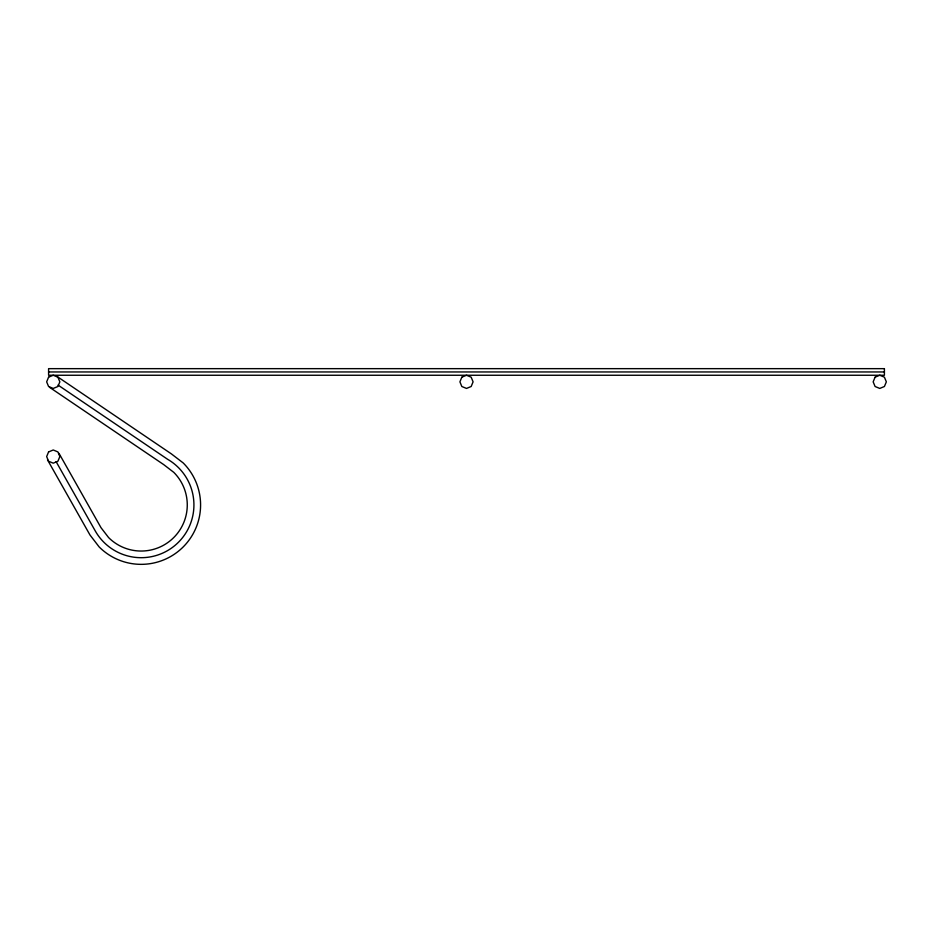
<?xml version="1.0" encoding="UTF-8"?>
<svg xmlns="http://www.w3.org/2000/svg" width="933" height="933" viewBox="0 0 933 933"><rect width="100%" height="100%" fill="white"/><g stroke="black" fill="none" stroke-linecap="round" stroke-linejoin="round"><path stroke-width="1.4" d="M48.586 371.952L884.414 371.952M56.948 376.384L171.404 453.904L183.183 462.931A59.409 59.409 0 0 1 183.183 546.948A59.409 59.409 0 0 1 99.166 546.948L89.965 534.971L47.501 459.829M58.056 385.096L167.543 459.246A52.761 52.761 0 0 1 178.471 542.248A52.761 52.761 0 0 1 95.481 531.32L56.108 461.648M49.542 387.3L163.695 464.599L173.771 472.343A46.102 46.102 0 0 1 173.771 537.536A46.102 46.102 0 0 1 108.566 537.536L100.997 527.67L58.989 453.333M48.586 377.177L46.65 381.842L48.586 386.507L53.239 388.431L57.904 386.507L59.84 381.842L57.904 377.177L53.239 375.253L48.586 377.177M48.586 451.922L46.65 456.575L48.586 461.24L53.239 463.176L57.904 461.24L59.84 456.575L57.904 451.922L53.239 449.986L48.586 451.922M461.835 377.177L459.911 381.842L461.835 386.507L466.5 388.431L471.165 386.507L473.089 381.842L471.165 377.177L466.5 375.253L461.835 377.177M875.096 377.177L873.16 381.842L875.096 386.507L879.761 388.431L884.414 386.507L886.35 381.842L884.414 377.177L879.761 375.253L875.096 377.177M884.414 368.652L48.586 368.652L48.586 375.253L884.414 375.253L884.414 368.652"/></g></svg>
